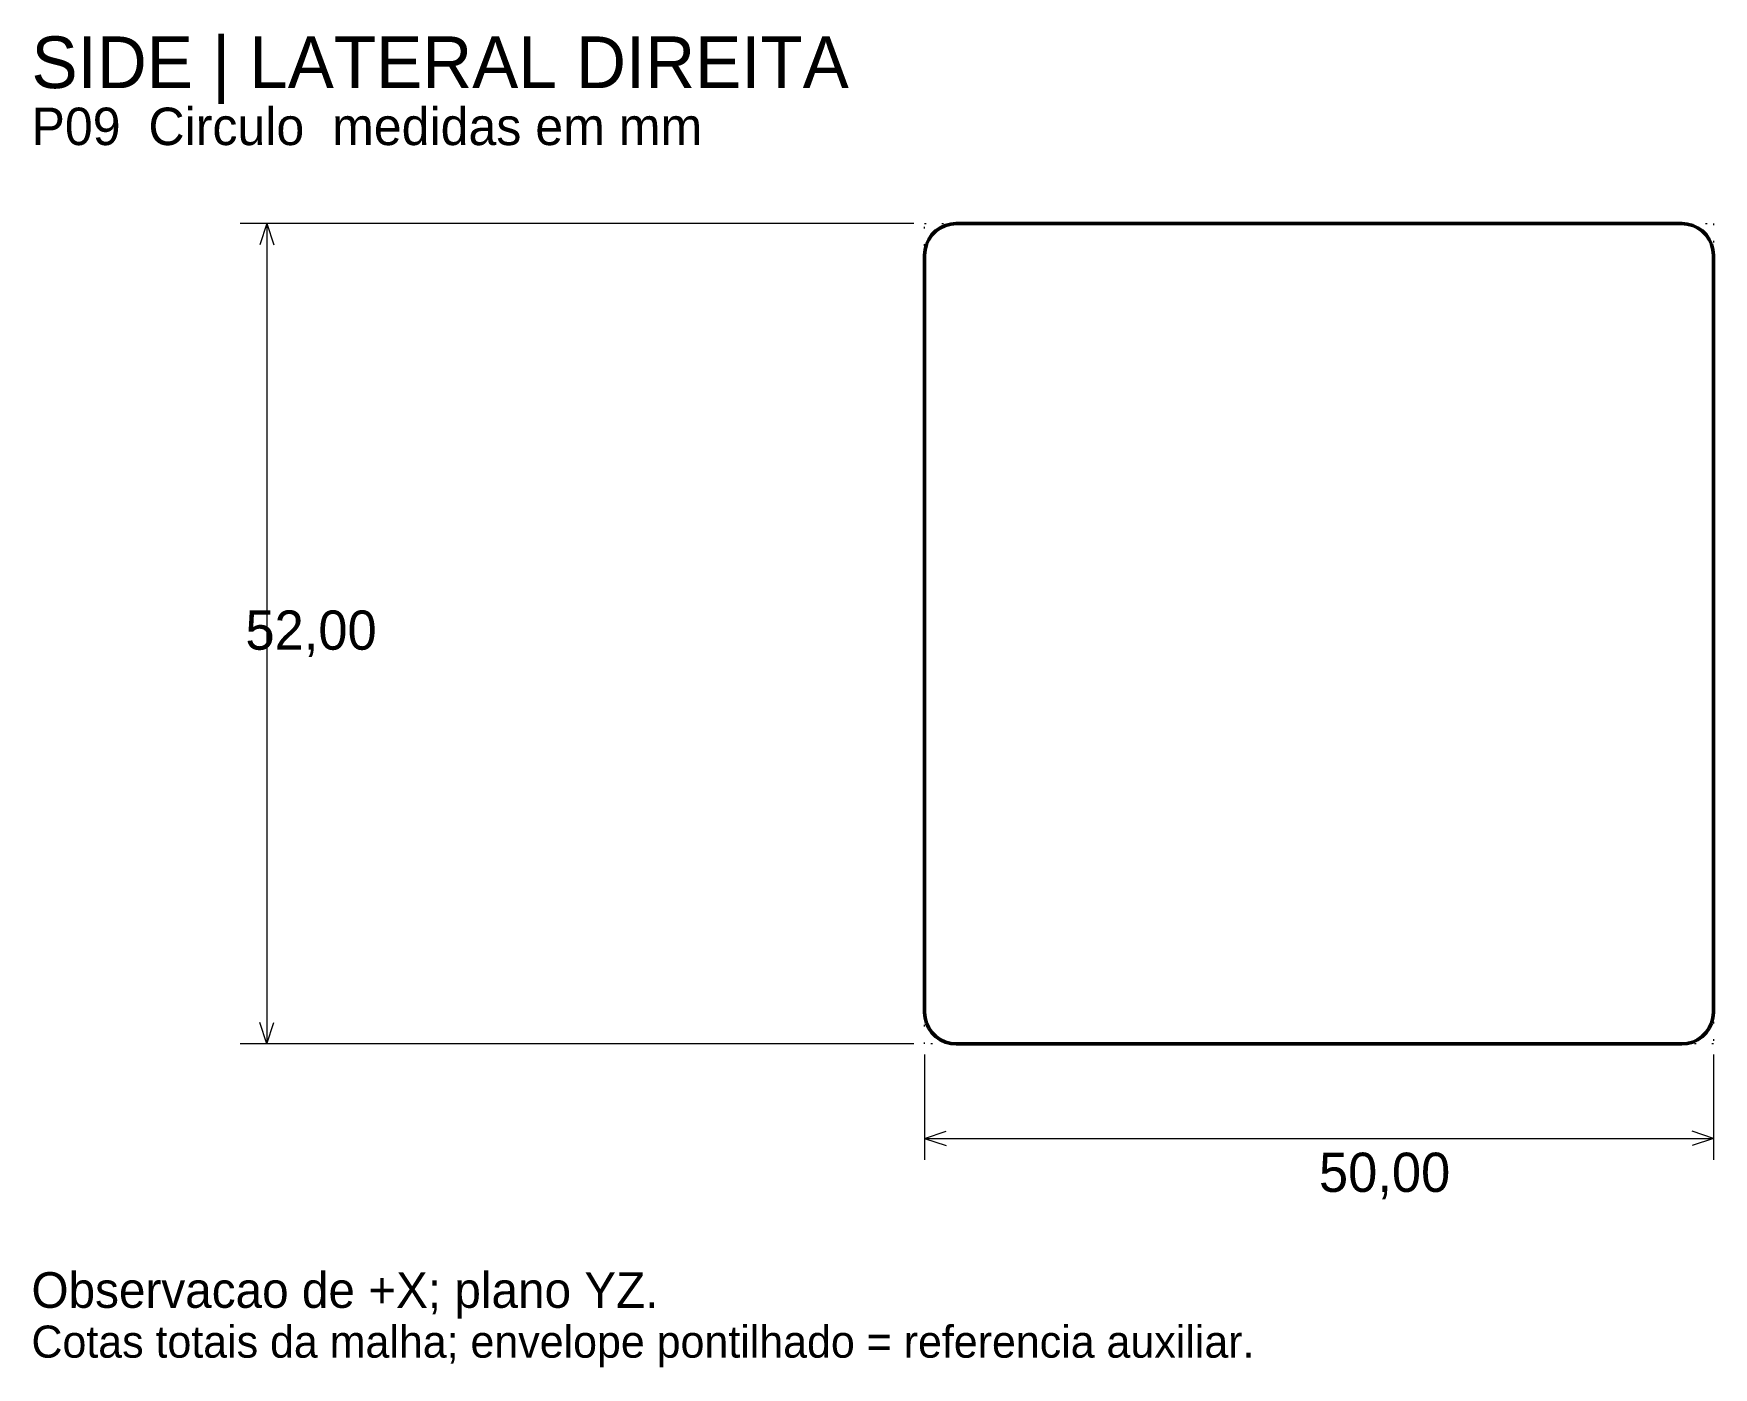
# Model space of a CAD drawing. Header units: millimetres. Extents: x 4 to 111, y 2 to 86.
import ezdxf

# ---------------------------------------------------------------- set-up
doc = ezdxf.new("R2010")
doc.units = ezdxf.units.MM
doc.linetypes.add('DOTTED', pattern=[1, 0, -1])
for name, color, linetype, lineweight in [('REFERENCE', 8, 'DOTTED', 13), ('TEXT', 7, 'CONTINUOUS', 18), ('THIN', 7, 'CONTINUOUS', 18), ('VISIBLE', 7, 'CONTINUOUS', 50)]:
    doc.layers.add(name, color=color, linetype=linetype, lineweight=lineweight)

msp = doc.modelspace()

# ---------------------------------------------------------------- linework, layer by layer
at = {"layer": 'REFERENCE'}
for p, q in [((60.91, 74.04), (110.91, 74.04)), ((60.91, 22.04), (60.91, 74.04)), ((110.91, 74.04), (110.91, 22.04)), ((110.91, 22.04), (60.91, 22.04))]:
    msp.add_line(p, q, dxfattribs=at)
at = {"layer": 'THIN'}
for p, q in [((60.23, 74.04), (17.52, 74.04)), ((19.22, 74.04), (18.77, 72.69)), ((19.22, 74.04), (19.22, 22.04)), ((19.22, 74.04), (19.67, 72.69)), ((19.22, 22.04), (18.77, 23.4)), ((19.22, 22.04), (19.67, 23.4)), ((60.23, 22.04), (17.52, 22.04)), ((60.91, 21.37), (60.91, 14.7)), ((110.91, 21.37), (110.91, 14.7)), ((60.91, 16.05), (62.27, 16.5)), ((60.91, 16.05), (110.91, 16.05)), ((60.91, 16.05), (62.27, 15.6)), ((110.91, 16.05), (109.56, 16.5)), ((110.91, 16.05), (109.56, 15.6))]:
    msp.add_line(p, q, dxfattribs=at)
at = {"layer": 'VISIBLE'}
for p, q in [((61.38, 73.33), (61.63, 73.58)), ((61.63, 73.58), (61.91, 73.78)), ((61.91, 73.78), (62.23, 73.92)), ((62.23, 73.92), (62.57, 74.01)), ((62.57, 74.01), (62.91, 74.04)), ((62.91, 74.04), (108.91, 74.04)), ((108.91, 74.04), (109.26, 74.01)), ((109.26, 74.01), (109.6, 73.92)), ((109.6, 73.92), (109.91, 73.78)), ((109.91, 73.78), (110.2, 73.58)), ((110.2, 73.58), (110.45, 73.33)), ((60.94, 72.39), (61.03, 72.73)), ((61.03, 72.73), (61.18, 73.04)), ((61.18, 73.04), (61.38, 73.33)), ((110.45, 73.33), (110.65, 73.04)), ((110.65, 73.04), (110.79, 72.73)), ((110.79, 72.73), (110.88, 72.39)), ((60.91, 72.04), (60.94, 72.39)), ((60.91, 72.04), (60.91, 71.97)), ((60.91, 71.97), (60.91, 71.73)), ((60.91, 71.73), (60.91, 71.35)), ((60.91, 71.35), (60.91, 70.81)), ((110.88, 72.39), (110.91, 72.04)), ((110.91, 72.04), (110.91, 71.97)), ((110.91, 71.97), (110.91, 71.73)), ((110.91, 71.73), (110.91, 71.35)), ((110.91, 71.35), (110.91, 70.81)), ((60.91, 70.81), (60.91, 70.12)), ((110.91, 70.81), (110.91, 70.12)), ((60.91, 70.12), (60.91, 69.29)), ((60.91, 69.29), (60.91, 68.33)), ((110.91, 70.12), (110.91, 69.29)), ((110.91, 69.29), (110.91, 68.33)), ((60.91, 68.33), (60.91, 67.23)), ((110.91, 68.33), (110.91, 67.23)), ((60.91, 67.23), (60.91, 66.01)), ((110.91, 67.23), (110.91, 66.01)), ((60.91, 66.01), (60.91, 64.67)), ((110.91, 66.01), (110.91, 64.67)), ((60.91, 64.67), (60.91, 63.22)), ((110.91, 64.67), (110.91, 63.22)), ((60.91, 63.22), (60.91, 61.68)), ((110.91, 63.22), (110.91, 61.68)), ((60.91, 61.68), (60.91, 60.04)), ((110.91, 61.68), (110.91, 60.04)), ((60.91, 60.04), (60.91, 58.33)), ((110.91, 60.04), (110.91, 58.33)), ((60.91, 58.33), (60.91, 56.55)), ((110.91, 58.33), (110.91, 56.55)), ((60.91, 56.55), (60.91, 54.72)), ((110.91, 56.55), (110.91, 54.72)), ((60.91, 54.72), (60.91, 52.84)), ((110.91, 54.72), (110.91, 52.84)), ((60.91, 52.84), (60.91, 50.94)), ((110.91, 52.84), (110.91, 50.94)), ((60.91, 50.94), (60.91, 49.01)), ((110.91, 50.94), (110.91, 49.01)), ((60.91, 47.08), (60.91, 49.01)), ((110.91, 47.08), (110.91, 49.01)), ((60.91, 45.15), (60.91, 47.08)), ((110.91, 45.15), (110.91, 47.08)), ((60.91, 43.24), (60.91, 45.15)), ((110.91, 43.24), (110.91, 45.15)), ((60.91, 41.37), (60.91, 43.24)), ((110.91, 41.37), (110.91, 43.24)), ((60.91, 39.53), (60.91, 41.37)), ((110.91, 39.53), (110.91, 41.37)), ((60.91, 37.75), (60.91, 39.53)), ((110.91, 37.75), (110.91, 39.53)), ((60.91, 36.04), (60.91, 37.75)), ((110.91, 36.04), (110.91, 37.75)), ((60.91, 34.41), (60.91, 36.04)), ((110.91, 34.41), (110.91, 36.04)), ((60.91, 32.86), (60.91, 34.41)), ((110.91, 32.86), (110.91, 34.41)), ((60.91, 31.42), (60.91, 32.86)), ((110.91, 31.42), (110.91, 32.86)), ((60.91, 30.08), (60.91, 31.42)), ((110.91, 30.08), (110.91, 31.42)), ((60.91, 28.86), (60.91, 30.08)), ((110.91, 28.86), (110.91, 30.08)), ((60.91, 27.76), (60.91, 28.86)), ((110.91, 27.76), (110.91, 28.86)), ((60.91, 26.79), (60.91, 27.76)), ((110.91, 26.79), (110.91, 27.76)), ((60.91, 25.96), (60.91, 26.79)), ((110.91, 25.96), (110.91, 26.79)), ((60.91, 25.28), (60.91, 25.96)), ((110.91, 25.28), (110.91, 25.96)), ((60.91, 24.74), (60.91, 25.28)), ((60.91, 24.35), (60.91, 24.74)), ((110.91, 24.74), (110.91, 25.28)), ((110.91, 24.35), (110.91, 24.74)), ((60.91, 24.12), (60.91, 24.35)), ((60.91, 24.04), (60.91, 24.12)), ((60.91, 24.04), (60.94, 23.7)), ((60.94, 23.7), (61.03, 23.36)), ((110.79, 23.36), (110.88, 23.7)), ((110.88, 23.7), (110.91, 24.04)), ((110.91, 24.12), (110.91, 24.35)), ((110.91, 24.04), (110.91, 24.12)), ((61.03, 23.36), (61.18, 23.04)), ((61.18, 23.04), (61.38, 22.76)), ((61.38, 22.76), (61.63, 22.51)), ((61.63, 22.51), (61.91, 22.31)), ((109.91, 22.31), (110.2, 22.51)), ((110.2, 22.51), (110.45, 22.76)), ((110.45, 22.76), (110.65, 23.04)), ((110.65, 23.04), (110.79, 23.36)), ((61.91, 22.31), (62.23, 22.16)), ((62.23, 22.16), (62.57, 22.07)), ((62.57, 22.07), (62.91, 22.04)), ((62.91, 22.04), (108.91, 22.04)), ((108.91, 22.04), (109.26, 22.07)), ((109.26, 22.07), (109.6, 22.16)), ((109.6, 22.16), (109.91, 22.31))]:
    msp.add_line(p, q, dxfattribs=at)

# ---------------------------------------------------------------- texts
at = {"layer": 'TEXT'}
for s, height, p in [('SIDE | LATERAL DIREITA', 3.2783, (4.3, 82.63)), ('P09  Circulo  medidas em mm', 2.3739, (4.3, 79.02)), ('52,00', 2.487, (17.86, 47.03)), ('50,00', 2.487, (85.91, 12.66)), ('Observacao de +X; plano YZ.', 2.2609, (4.3, 5.31)), ('Cotas totais da malha; envelope pontilhado = referencia auxiliar.', 2.0348, (4.3, 2.15))]:
    msp.add_text(s, height=height, dxfattribs=at).set_placement(p)

doc.saveas('drawing.dxf')
